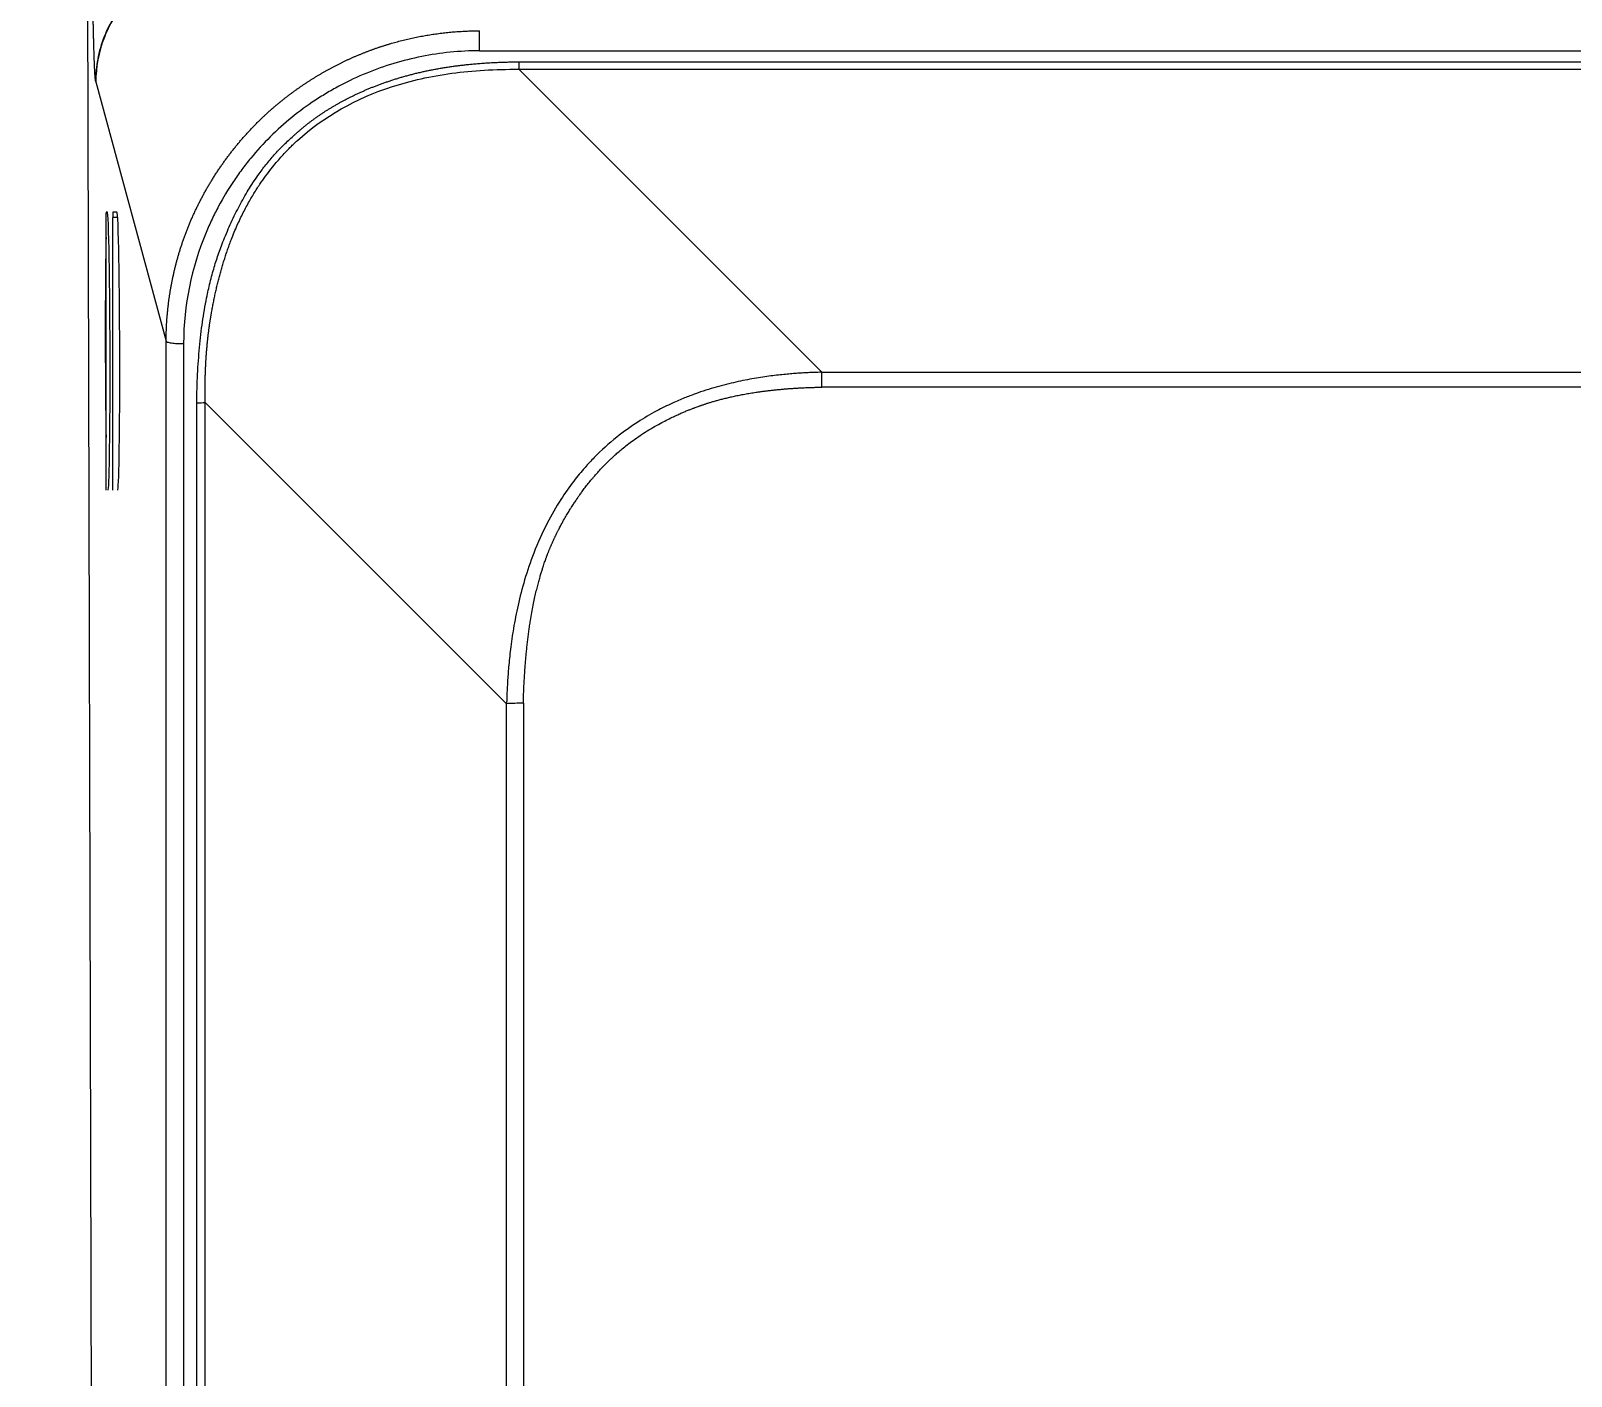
# Model space of a CAD drawing. Header units: millimetres. Extents: x 17284 to 19660, y -6011 to -2651.
# Drawn here: x 17738.91 to 17783.17, y -4843.4 to -4804.72 of the extents above; entities that cross this region are included whole.
import ezdxf

# ---------------------------------------------------------------- set-up
doc = ezdxf.new("R2010")
doc.units = ezdxf.units.MM
doc.layers.add('DIM', color=3, linetype='Continuous', lineweight=13)
doc.styles.get("Standard").update_dxf_attribs({"font": 'arial.ttf'})
doc.dimstyles.get("Standard").update_dxf_attribs({"dimtxt": 0.18, "dimasz": 0.18, "dimexe": 0.18, "dimexo": 0.0625, "dimgap": 0.09, "dimtad": 0, "dimtih": 1, "dimtoh": 1, "dimdec": 1, "dimdsep": 46, "dimtxsty": 'Standard', "dimcen": 0.09, "dimadec": 0, "dimazin": 0, "dimtfac": 1, "dimtdec": 1, "dimtofl": 0, "dimtmove": 0, "dimatfit": 3, "dimfxl": 1, "dimtolj": 1, "dimtzin": 0, "dimarcsym": 0})

# ---------------------------------------------------------------- blocks, each defined once
blk = doc.blocks.new('*D62')
at = {"layer": 'Defpoints', "color": 0, "transparency": 16777216}
for p in [(17804.757, -4791.73), (17689.316, -4934.73), (17804.757, -4934.73)]:
    blk.add_point(p, dxfattribs=at)
at = {"layer": 'DIM', "color": 0, "lineweight": -2, "transparency": 16777216}
for p, q in [((17804.695, -4791.73), (17689.136, -4791.73)), ((17689.316, -4809.73), (17689.316, -4849.034)), ((17689.316, -4916.73), (17689.316, -4877.427)), ((17804.695, -4934.73), (17689.136, -4934.73))]:
    blk.add_line(p, q, dxfattribs=at)
at = {"layer": 'DIM', "color": 0, "transparency": 16777216}
for points in [[(17686.316, -4809.73), (17692.316, -4809.73), (17689.316, -4791.73)], [(17686.316, -4916.73), (17692.316, -4916.73), (17689.316, -4934.73)]]:
    blk.add_solid(points, dxfattribs=at)
at = {"layer": 'DIM', "color": 0, "transparency": 16777216, "insert": (17689.316, -4863.23), "char_height": 18, "attachment_point": 5}
blk.add_mtext('\\A1;143', dxfattribs=at)
blk = doc.blocks.new('*D66')
at = {"layer": 'Defpoints', "color": 0, "transparency": 16777216}
for p in [(17751.807, -4766.149), (17623.242, -4944.73), (17765.841, -4944.73)]:
    blk.add_point(p, dxfattribs=at)
at = {"layer": 'DIM', "color": 0, "lineweight": -2, "transparency": 16777216}
for p, q in [((17751.745, -4766.149), (17623.062, -4766.149)), ((17623.242, -4784.149), (17623.242, -4841.249)), ((17623.242, -4926.73), (17623.242, -4869.63)), ((17765.779, -4944.73), (17623.062, -4944.73))]:
    blk.add_line(p, q, dxfattribs=at)
at = {"layer": 'DIM', "color": 0, "transparency": 16777216}
for points in [[(17620.242, -4784.149), (17626.242, -4784.149), (17623.242, -4766.149)], [(17620.242, -4926.73), (17626.242, -4926.73), (17623.242, -4944.73)]]:
    blk.add_solid(points, dxfattribs=at)
at = {"layer": 'DIM', "color": 0, "transparency": 16777216, "insert": (17623.242, -4855.44), "char_height": 18, "attachment_point": 5}
blk.add_mtext('\\A1;178.5', dxfattribs=at)

msp = doc.modelspace()

# ---------------------------------------------------------------- linework, layer by layer
at = {"linetype": 'Continuous', "lineweight": 18}
for p, q in [((17740.521, -4795.764), (17740.842, -4923.222)), ((17741.071, -4809.93), (17741.071, -4809.963)), ((17741.109, -4809.93), (17741.071, -4809.93)), ((17741.071, -4817.93), (17741.071, -4809.963)), ((17741.269, -4809.93), (17741.269, -4810.086)), ((17741.385, -4809.93), (17741.269, -4809.93)), ((17741.269, -4817.93), (17741.269, -4810.086)), ((17742.799, -4908.66), (17742.799, -4813.643))]:
    msp.add_line(p, q, dxfattribs=at)
at = {"linetype": 'Continuous', "lineweight": 13}
for p, q in [((17751.8, -4805.293), (18243.815, -4805.293)), ((17752.932, -4805.613), (17752.932, -4805.828)), ((17752.932, -4805.613), (18242.683, -4805.613)), ((17752.932, -4805.828), (18242.683, -4805.828)), ((17752.932, -4805.828), (17761.64, -4814.536)), ((17740.779, -4806.19), (17742.799, -4813.643)), ((17741.118, -4809.963), (17741.071, -4809.963)), ((17741.405, -4810.086), (17741.269, -4810.086)), ((17743.299, -4813.714), (17743.299, -4908.761)), ((17761.64, -4814.966), (17761.64, -4814.536)), ((17761.64, -4814.536), (18233.975, -4814.536)), ((18233.975, -4814.966), (17761.64, -4814.966)), ((17743.679, -4906.251), (17743.679, -4815.414)), ((17743.92, -4906.242), (17743.92, -4815.405)), ((17752.582, -4824.067), (17743.92, -4815.405)), ((17752.582, -4906.326), (17752.582, -4824.067))]:
    msp.add_line(p, q, dxfattribs=at)
at = {"linetype": 'Continuous', "lineweight": 18}
for centre, start_param, end_param in [((17741.119, -4813.93), 4.567302, 6.283142), ((17741.396, -4813.93), 4.567302, 6.283142), ((17741.119, -4813.93), 0.611649, 1.425709), ((17741.119, -4813.93), 1.425709, 2.239786), ((17741.119, -4813.93), 3.141701, 4.567302), ((17741.396, -4813.93), 3.141701, 4.567302)]:
    msp.add_ellipse(centre, major_axis=(-0.01, 4), ratio=0.017272, start_param=start_param, end_param=end_param, dxfattribs=at)
at = {"linetype": 'Continuous', "lineweight": 13}
for centre, major_axis in [((17743.679, -4815.341), (-0.5, 0)), ((17753.064, -4824.194), (1, 0))]:
    msp.add_ellipse(centre, major_axis=major_axis, ratio=0.144536, start_param=1.570796, end_param=2.073426, dxfattribs=at)
for points, degree, knots in [([(17740.773, -4806.161), (17740.764, -4806.129), (17740.753, -4805.96), (17740.742, -4805.783), (17740.731, -4805.476), (17740.721, -4805.167), (17740.711, -4804.744), (17740.701, -4804.324), (17740.684, -4803.301), (17740.678, -4802.688), (17740.671, -4802.11), (17740.667, -4801.488), (17740.663, -4800.877), (17740.661, -4800.259), (17740.659, -4799.661), (17740.659, -4799.184)], 2, [0, 0, 0, 0.125, 0.125, 0.25, 0.25, 0.375, 0.375, 0.5, 0.625, 0.625, 0.75, 0.75, 0.875, 0.875, 1, 1, 1]), ([(17744.283, -4802.677), (17743.871, -4802.677), (17742.979, -4802.828), (17741.73, -4803.635), (17740.927, -4804.885), (17740.779, -4805.777), (17740.779, -4806.19)], 3, [0, 0, 0, 0, 0.249999, 0.500001, 0.750003, 1, 1, 1, 1]), ([(17742.799, -4813.643), (17742.799, -4813.628), (17742.799, -4813.596), (17742.799, -4813.548), (17742.8, -4813.5), (17742.801, -4813.452), (17742.802, -4813.404), (17742.804, -4813.356), (17742.805, -4813.308), (17742.807, -4813.26), (17742.81, -4813.211), (17742.812, -4813.163), (17742.815, -4813.114), (17742.818, -4813.065), (17742.821, -4813.016), (17742.825, -4812.968), (17742.829, -4812.919), (17742.833, -4812.87), (17742.838, -4812.82), (17742.843, -4812.771), (17742.848, -4812.722), (17742.853, -4812.673), (17742.859, -4812.623), (17742.865, -4812.574), (17742.871, -4812.524), (17742.877, -4812.474), (17742.884, -4812.425), (17742.891, -4812.375), (17742.899, -4812.325), (17742.906, -4812.275), (17742.914, -4812.225), (17742.923, -4812.175), (17742.931, -4812.126), (17742.94, -4812.075), (17742.949, -4812.025), (17742.959, -4811.975), (17742.968, -4811.925), (17742.979, -4811.875), (17742.989, -4811.825), (17743, -4811.775), (17743.011, -4811.724), (17743.022, -4811.674), (17743.034, -4811.624), (17743.046, -4811.574), (17743.058, -4811.523), (17743.07, -4811.473), (17743.083, -4811.423), (17743.097, -4811.372), (17743.11, -4811.322), (17743.124, -4811.272), (17743.138, -4811.221), (17743.153, -4811.171), (17743.167, -4811.121), (17743.182, -4811.071), (17743.198, -4811.02), (17743.214, -4810.97), (17743.23, -4810.92), (17743.246, -4810.87), (17743.263, -4810.819), (17743.28, -4810.769), (17743.298, -4810.719), (17743.315, -4810.669), (17743.333, -4810.619), (17743.352, -4810.569), (17743.371, -4810.519), (17743.39, -4810.469), (17743.409, -4810.419), (17743.429, -4810.369), (17743.449, -4810.319), (17743.47, -4810.27), (17743.49, -4810.22), (17743.512, -4810.17), (17743.533, -4810.121), (17743.555, -4810.071), (17743.577, -4810.022), (17743.6, -4809.973), (17743.622, -4809.923), (17743.646, -4809.874), (17743.669, -4809.825), (17743.693, -4809.776), (17743.717, -4809.727), (17743.741, -4809.678), (17743.766, -4809.629), (17743.791, -4809.581), (17743.817, -4809.532), (17743.843, -4809.484), (17743.869, -4809.435), (17743.895, -4809.387), (17743.922, -4809.339), (17743.949, -4809.291), (17743.976, -4809.243), (17744.004, -4809.195), (17744.032, -4809.147), (17744.06, -4809.1), (17744.089, -4809.053), (17744.118, -4809.005), (17744.147, -4808.958), (17744.177, -4808.911), (17744.206, -4808.864), (17744.237, -4808.818), (17744.267, -4808.771), (17744.298, -4808.725), (17744.329, -4808.679), (17744.36, -4808.633), (17744.392, -4808.587), (17744.424, -4808.541), (17744.456, -4808.495), (17744.489, -4808.45), (17744.521, -4808.405), (17744.555, -4808.36), (17744.588, -4808.315), (17744.622, -4808.27), (17744.656, -4808.226), (17744.69, -4808.182), (17744.725, -4808.138), (17744.76, -4808.094), (17744.795, -4808.05), (17744.83, -4808.007), (17744.866, -4807.963), (17744.902, -4807.92), (17744.938, -4807.877), (17744.975, -4807.835), (17745.012, -4807.792), (17745.049, -4807.75), (17745.086, -4807.708), (17745.124, -4807.667), (17745.162, -4807.625), (17745.2, -4807.584), (17745.239, -4807.543), (17745.277, -4807.502), (17745.317, -4807.462), (17745.356, -4807.421), (17745.395, -4807.381), (17745.439, -4807.337), (17745.488, -4807.29), (17745.542, -4807.238), (17745.596, -4807.187), (17745.651, -4807.135), (17745.706, -4807.084), (17745.762, -4807.034), (17745.819, -4806.983), (17745.877, -4806.933), (17745.935, -4806.884), (17745.994, -4806.834), (17746.053, -4806.785), (17746.113, -4806.736), (17746.174, -4806.687), (17746.235, -4806.639), (17746.297, -4806.591), (17746.36, -4806.544), (17746.423, -4806.497), (17746.487, -4806.45), (17746.552, -4806.404), (17746.617, -4806.358), (17746.683, -4806.312), (17746.749, -4806.267), (17746.816, -4806.223), (17746.884, -4806.178), (17746.952, -4806.135), (17747.021, -4806.091), (17747.09, -4806.048), (17747.16, -4806.006), (17747.231, -4805.964), (17747.302, -4805.923), (17747.373, -4805.882), (17747.446, -4805.842), (17747.518, -4805.802), (17747.592, -4805.763), (17747.665, -4805.725), (17747.74, -4805.687), (17747.814, -4805.649), (17747.89, -4805.612), (17747.965, -4805.576), (17748.042, -4805.541), (17748.118, -4805.506), (17748.196, -4805.472), (17748.273, -4805.438), (17748.351, -4805.405), (17748.43, -4805.373), (17748.509, -4805.342), (17748.588, -4805.311), (17748.668, -4805.281), (17748.748, -4805.252), (17748.828, -4805.223), (17748.909, -4805.196), (17748.991, -4805.168), (17749.072, -4805.142), (17749.154, -4805.117), (17749.237, -4805.092), (17749.319, -4805.068), (17749.402, -4805.045), (17749.485, -4805.022), (17749.569, -4805.001), (17749.653, -4804.98), (17749.737, -4804.96), (17749.821, -4804.94), (17749.906, -4804.922), (17749.99, -4804.904), (17750.075, -4804.887), (17750.161, -4804.871), (17750.246, -4804.856), (17750.332, -4804.841), (17750.417, -4804.828), (17750.503, -4804.815), (17750.589, -4804.803), (17750.676, -4804.791), (17750.762, -4804.781), (17750.848, -4804.771), (17750.935, -4804.762), (17751.021, -4804.754), (17751.108, -4804.747), (17751.194, -4804.741), (17751.281, -4804.736), (17751.367, -4804.731), (17751.454, -4804.727), (17751.54, -4804.724), (17751.627, -4804.722), (17751.713, -4804.721), (17751.771, -4804.721), (17751.8, -4804.72)], 3, [0, 0, 0, 0, 0.003398, 0.006804, 0.010219, 0.013642, 0.017073, 0.020512, 0.023959, 0.027414, 0.030876, 0.034347, 0.037825, 0.041311, 0.044804, 0.048305, 0.051813, 0.055329, 0.058851, 0.062381, 0.065919, 0.069463, 0.073014, 0.076572, 0.080137, 0.083709, 0.087288, 0.090873, 0.094465, 0.098064, 0.101669, 0.105281, 0.108899, 0.112524, 0.116155, 0.119792, 0.123435, 0.127085, 0.130741, 0.134403, 0.138071, 0.141745, 0.145426, 0.149112, 0.152804, 0.156502, 0.160206, 0.163916, 0.167631, 0.171353, 0.17508, 0.178813, 0.182551, 0.186296, 0.190046, 0.193801, 0.197563, 0.20133, 0.205103, 0.208881, 0.212665, 0.216454, 0.220249, 0.22405, 0.227857, 0.231668, 0.235486, 0.239309, 0.243138, 0.246973, 0.250812, 0.254658, 0.258508, 0.262364, 0.266224, 0.27009, 0.273961, 0.277836, 0.281716, 0.285601, 0.28949, 0.293384, 0.297282, 0.301185, 0.305091, 0.309002, 0.312916, 0.316835, 0.320757, 0.324683, 0.328613, 0.332546, 0.336482, 0.340422, 0.344366, 0.348312, 0.352261, 0.356214, 0.360169, 0.364127, 0.368088, 0.372051, 0.376017, 0.379985, 0.383956, 0.387929, 0.391905, 0.395882, 0.399861, 0.403843, 0.407826, 0.411811, 0.415798, 0.419786, 0.423776, 0.427768, 0.431761, 0.435755, 0.439751, 0.443748, 0.447746, 0.451745, 0.455745, 0.459746, 0.463748, 0.467751, 0.471754, 0.475758, 0.479763, 0.483769, 0.487775, 0.491781, 0.495788, 0.499796, 0.505066, 0.510358, 0.515672, 0.521008, 0.526365, 0.531744, 0.537143, 0.542564, 0.548006, 0.553469, 0.558952, 0.564455, 0.569979, 0.575523, 0.581086, 0.586669, 0.592271, 0.597892, 0.603532, 0.609191, 0.614868, 0.620562, 0.626275, 0.632004, 0.637751, 0.643514, 0.649294, 0.65509, 0.660901, 0.666728, 0.67257, 0.678426, 0.684296, 0.69018, 0.696078, 0.701988, 0.707911, 0.713846, 0.719792, 0.72575, 0.731718, 0.737697, 0.743685, 0.749683, 0.75569, 0.761704, 0.767727, 0.773758, 0.779797, 0.785843, 0.791896, 0.797957, 0.804025, 0.810099, 0.81618, 0.822268, 0.828362, 0.834461, 0.840566, 0.846677, 0.852792, 0.858913, 0.865037, 0.871166, 0.877298, 0.883433, 0.889572, 0.895713, 0.901855, 0.908, 0.914145, 0.920291, 0.926438, 0.932583, 0.938728, 0.944872, 0.951013, 0.957152, 0.963288, 0.96942, 0.975547, 0.98167, 0.987787, 0.993897, 1, 1, 1, 1]), ([(17751.8, -4805.293), (17751.8, -4805.231), (17751.8, -4805.161), (17751.8, -4805.023), (17751.8, -4804.954), (17751.8, -4804.839), (17751.8, -4804.794), (17751.8, -4804.735), (17751.8, -4804.722), (17751.8, -4804.72)], 3, [0, 0, 0, 0, 0.25, 0.25, 0.5, 0.5, 0.75, 0.75, 1, 1, 1, 1]), ([(17742.799, -4813.643), (17742.8, -4813.652), (17742.811, -4813.661), (17742.861, -4813.678), (17742.9, -4813.687), (17742.997, -4813.701), (17743.056, -4813.706), (17743.177, -4813.713), (17743.24, -4813.714), (17743.299, -4813.714)], 3, [0, 0, 0, 0, 0.25, 0.25, 0.5, 0.5, 0.75, 0.75, 1, 1, 1, 1])]:
    msp.add_open_spline(points, degree=degree, knots=knots, dxfattribs=at)
at = {"linetype": 'Continuous', "lineweight": 18}
for points, degree, knots in [([(17744.267, -4802.669), (17744.062, -4802.67), (17743.636, -4802.709), (17742.979, -4802.896), (17742.345, -4803.223), (17741.779, -4803.683), (17741.321, -4804.248), (17740.995, -4804.88), (17740.81, -4805.534), (17740.773, -4805.957), (17740.773, -4806.161)], 3, [0, 0, 0, 0, 0.124945, 0.250048, 0.375152, 0.500255, 0.625358, 0.750462, 0.875565, 1, 1, 1, 1]), ([(17751.8, -4805.293), (17751.234, -4805.297), (17750.405, -4805.38), (17749.605, -4805.581), (17749.078, -4805.74), (17748.82, -4805.832), (17748.302, -4806.044), (17747.923, -4806.221), (17747.559, -4806.425), (17747.32, -4806.566), (17747.204, -4806.639), (17746.615, -4807.026), (17746.182, -4807.377), (17745.593, -4807.962), (17745.313, -4808.269), (17745.056, -4808.598), (17744.889, -4808.822), (17744.807, -4808.939), (17744.577, -4809.284), (17744.363, -4809.639), (17744.176, -4810.01), (17744.057, -4810.26), (17744, -4810.388), (17743.523, -4811.532), (17743.307, -4812.598), (17743.299, -4813.714)], 3, [0, 0, 0, 0, 0.125, 0.1875, 0.1875, 0.25, 0.25, 0.3125, 0.34375, 0.34375, 0.375, 0.375, 0.5, 0.5, 0.5625, 0.59375, 0.59375, 0.625, 0.625, 0.6875, 0.71875, 0.71875, 0.75, 0.75, 1, 1, 1, 1]), ([(17746.453, -4807.747), (17746.985, -4807.25), (17747.663, -4806.857), (17748.35, -4806.46), (17749.15, -4806.185), (17749.977, -4805.9), (17750.907, -4805.76), (17751.84, -4805.62), (17752.932, -4805.613)], 2, [0, 0, 0, 0.25, 0.25, 0.5, 0.5, 0.75, 0.75, 1, 1, 1]), ([(17746.572, -4807.872), (17747.33, -4807.185), (17748.242, -4806.666), (17749.836, -4806.151), (17750.404, -4806.024), (17751.613, -4805.858), (17752.255, -4805.82), (17752.932, -4805.828)], 3, [0, 0, 0, 0, 0.5, 0.5, 0.75, 0.75, 1, 1, 1, 1]), ([(17743.679, -4815.414), (17743.705, -4812.738), (17744.364, -4810.965), (17745.137, -4808.887), (17746.453, -4807.747)], 2, [0, 0, 0, 0.5, 0.5, 1, 1, 1]), ([(17743.92, -4815.405), (17743.92, -4815.384), (17743.919, -4815.342), (17743.918, -4815.279), (17743.917, -4815.217), (17743.917, -4815.156), (17743.917, -4815.095), (17743.917, -4815.035), (17743.917, -4814.976), (17743.918, -4814.917), (17743.919, -4814.859), (17743.92, -4814.801), (17743.921, -4814.744), (17743.922, -4814.687), (17743.924, -4814.631), (17743.926, -4814.575), (17743.928, -4814.52), (17743.93, -4814.466), (17743.932, -4814.412), (17743.935, -4814.359), (17743.937, -4814.306), (17743.94, -4814.254), (17743.943, -4814.202), (17743.946, -4814.151), (17743.95, -4814.1), (17743.953, -4814.05), (17743.957, -4814.001), (17743.961, -4813.952), (17743.965, -4813.903), (17743.969, -4813.855), (17743.973, -4813.808), (17743.977, -4813.761), (17743.982, -4813.715), (17743.986, -4813.669), (17743.991, -4813.623), (17743.996, -4813.578), (17744.001, -4813.534), (17744.006, -4813.49), (17744.011, -4813.446), (17744.016, -4813.403), (17744.021, -4813.361), (17744.027, -4813.319), (17744.032, -4813.277), (17744.038, -4813.236), (17744.044, -4813.196), (17744.049, -4813.156), (17744.055, -4813.116), (17744.061, -4813.077), (17744.067, -4813.038), (17744.073, -4813), (17744.079, -4812.962), (17744.086, -4812.925), (17744.092, -4812.888), (17744.098, -4812.852), (17744.111, -4812.78), (17744.13, -4812.672), (17744.158, -4812.53), (17744.187, -4812.387), (17744.218, -4812.245), (17744.25, -4812.103), (17744.285, -4811.962), (17744.32, -4811.821), (17744.358, -4811.681), (17744.397, -4811.541), (17744.438, -4811.401), (17744.482, -4811.263), (17744.527, -4811.124), (17744.574, -4810.987), (17744.623, -4810.85), (17744.708, -4810.623), (17744.834, -4810.319), (17745.007, -4809.954), (17745.183, -4809.627), (17745.357, -4809.336), (17745.527, -4809.076), (17745.691, -4808.847), (17745.847, -4808.646), (17745.993, -4808.471), (17746.126, -4808.32), (17746.246, -4808.192), (17746.351, -4808.084), (17746.44, -4807.997), (17746.512, -4807.928), (17746.554, -4807.889), (17746.572, -4807.872)], 3, [0, 0, 0, 0, 0.007686, 0.015298, 0.022837, 0.030303, 0.037697, 0.045018, 0.052269, 0.059448, 0.066557, 0.073596, 0.080566, 0.087467, 0.0943, 0.101064, 0.107761, 0.114392, 0.120955, 0.127453, 0.133885, 0.140252, 0.146554, 0.152792, 0.158967, 0.165077, 0.171125, 0.177111, 0.183034, 0.188896, 0.194696, 0.200436, 0.206115, 0.211734, 0.217294, 0.222794, 0.228236, 0.233618, 0.238943, 0.24421, 0.24942, 0.254573, 0.259669, 0.264708, 0.269692, 0.27462, 0.279493, 0.284311, 0.289075, 0.293784, 0.298439, 0.30304, 0.307588, 0.312084, 0.316526, 0.334204, 0.351886, 0.36957, 0.387255, 0.404939, 0.422623, 0.440304, 0.457983, 0.475659, 0.493331, 0.511, 0.528666, 0.546329, 0.56399, 0.58165, 0.634912, 0.683879, 0.728831, 0.770001, 0.807579, 0.841717, 0.872531, 0.900109, 0.924514, 0.94579, 0.963964, 0.979052, 0.991063, 1, 1, 1, 1]), ([(17761.64, -4814.536), (17761.616, -4814.536), (17761.563, -4814.538), (17761.475, -4814.54), (17761.37, -4814.544), (17761.247, -4814.549), (17761.107, -4814.557), (17760.95, -4814.567), (17760.778, -4814.58), (17760.59, -4814.596), (17760.386, -4814.617), (17760.169, -4814.644), (17759.938, -4814.676), (17759.693, -4814.716), (17759.437, -4814.763), (17759.169, -4814.82), (17758.891, -4814.886), (17758.603, -4814.963), (17758.307, -4815.053), (17758.003, -4815.156), (17757.682, -4815.279), (17757.309, -4815.439), (17756.857, -4815.663), (17756.315, -4815.981), (17755.705, -4816.419), (17755.207, -4816.868), (17754.806, -4817.299), (17754.479, -4817.695), (17754.107, -4818.225), (17753.712, -4818.912), (17753.366, -4819.689), (17753.096, -4820.483), (17752.908, -4821.21), (17752.778, -4821.877), (17752.693, -4822.471), (17752.64, -4822.981), (17752.609, -4823.398), (17752.593, -4823.715), (17752.586, -4823.927), (17752.583, -4824.032), (17752.582, -4824.067)], 3, [0, 0, 0, 0, 0.004711, 0.010618, 0.017706, 0.025957, 0.035348, 0.045855, 0.057452, 0.070109, 0.083797, 0.098483, 0.114133, 0.130715, 0.148195, 0.166539, 0.185715, 0.205694, 0.22645, 0.247959, 0.270203, 0.295599, 0.329544, 0.371743, 0.422066, 0.480717, 0.506597, 0.541038, 0.584408, 0.637395, 0.701124, 0.756269, 0.807116, 0.853159, 0.893845, 0.928628, 0.957012, 0.978571, 0.992975, 1, 1, 1, 1]), ([(17753.064, -4824.049), (17753.065, -4824.023), (17753.066, -4823.971), (17753.068, -4823.893), (17753.071, -4823.814), (17753.074, -4823.736), (17753.077, -4823.658), (17753.08, -4823.58), (17753.084, -4823.502), (17753.088, -4823.425), (17753.092, -4823.347), (17753.097, -4823.27), (17753.101, -4823.192), (17753.107, -4823.115), (17753.112, -4823.038), (17753.118, -4822.961), (17753.124, -4822.884), (17753.13, -4822.808), (17753.137, -4822.731), (17753.144, -4822.655), (17753.151, -4822.578), (17753.159, -4822.502), (17753.167, -4822.426), (17753.175, -4822.35), (17753.184, -4822.275), (17753.193, -4822.199), (17753.202, -4822.124), (17753.212, -4822.048), (17753.222, -4821.973), (17753.233, -4821.898), (17753.243, -4821.824), (17753.255, -4821.749), (17753.274, -4821.623), (17753.303, -4821.451), (17753.343, -4821.24), (17753.384, -4821.046), (17753.425, -4820.868), (17753.465, -4820.705), (17753.504, -4820.558), (17753.541, -4820.425), (17753.576, -4820.306), (17753.608, -4820.202), (17753.638, -4820.11), (17753.663, -4820.032), (17753.686, -4819.967), (17753.704, -4819.915), (17753.718, -4819.875), (17753.728, -4819.847), (17753.737, -4819.824), (17753.745, -4819.802), (17753.756, -4819.775), (17753.766, -4819.749), (17753.776, -4819.722), (17753.787, -4819.695), (17753.798, -4819.667), (17753.809, -4819.64), (17753.821, -4819.612), (17753.832, -4819.585), (17753.844, -4819.557), (17753.856, -4819.529), (17753.868, -4819.5), (17753.881, -4819.472), (17753.893, -4819.443), (17753.906, -4819.414), (17753.919, -4819.385), (17753.933, -4819.356), (17753.946, -4819.327), (17753.96, -4819.297), (17753.974, -4819.267), (17753.988, -4819.238), (17754.003, -4819.208), (17754.017, -4819.177), (17754.032, -4819.147), (17754.048, -4819.117), (17754.063, -4819.086), (17754.105, -4819.004), (17754.171, -4818.879), (17754.26, -4818.722), (17754.338, -4818.59), (17754.405, -4818.481), (17754.459, -4818.396), (17754.5, -4818.333), (17754.535, -4818.28), (17754.572, -4818.225), (17754.618, -4818.157), (17754.674, -4818.076), (17754.74, -4817.982), (17754.818, -4817.877), (17754.908, -4817.761), (17754.983, -4817.668), (17755.047, -4817.591), (17755.103, -4817.525), (17755.182, -4817.434), (17755.287, -4817.318), (17755.419, -4817.179), (17755.545, -4817.056), (17755.659, -4816.949), (17755.759, -4816.86), (17755.877, -4816.758), (17756.017, -4816.645), (17756.179, -4816.522), (17756.364, -4816.39), (17756.636, -4816.211), (17756.964, -4816.02), (17757.269, -4815.864), (17757.467, -4815.771), (17757.585, -4815.718), (17757.694, -4815.671), (17757.792, -4815.631), (17757.88, -4815.596), (17757.958, -4815.566), (17758.024, -4815.541), (17758.08, -4815.521), (17758.124, -4815.505), (17758.157, -4815.493), (17758.178, -4815.486), (17758.2, -4815.478), (17758.228, -4815.468), (17758.267, -4815.456), (17758.306, -4815.443), (17758.348, -4815.429), (17758.392, -4815.416), (17758.437, -4815.402), (17758.484, -4815.388), (17758.533, -4815.373), (17758.584, -4815.359), (17758.637, -4815.344), (17758.691, -4815.329), (17758.748, -4815.314), (17758.806, -4815.299), (17758.867, -4815.284), (17758.929, -4815.269), (17758.993, -4815.254), (17759.06, -4815.239), (17759.128, -4815.224), (17759.199, -4815.209), (17759.272, -4815.194), (17759.347, -4815.179), (17759.424, -4815.165), (17759.503, -4815.151), (17759.585, -4815.137), (17759.668, -4815.124), (17759.761, -4815.11), (17759.862, -4815.095), (17759.972, -4815.081), (17760.083, -4815.067), (17760.195, -4815.054), (17760.308, -4815.042), (17760.423, -4815.03), (17760.538, -4815.02), (17760.656, -4815.01), (17760.774, -4815.001), (17760.894, -4814.993), (17761.015, -4814.987), (17761.137, -4814.98), (17761.261, -4814.975), (17761.386, -4814.971), (17761.512, -4814.968), (17761.597, -4814.966), (17761.64, -4814.966)], 3, [0, 0, 0, 0, 0.00554, 0.011074, 0.016601, 0.022121, 0.027634, 0.033141, 0.03864, 0.044132, 0.049617, 0.055095, 0.060566, 0.06603, 0.071486, 0.076935, 0.082377, 0.087811, 0.093238, 0.098657, 0.104069, 0.109474, 0.11487, 0.120259, 0.125641, 0.131014, 0.13638, 0.141739, 0.147089, 0.152432, 0.157767, 0.163094, 0.168414, 0.184768, 0.199928, 0.213936, 0.226827, 0.238633, 0.249383, 0.259103, 0.267815, 0.275539, 0.282292, 0.288087, 0.292938, 0.296855, 0.299844, 0.301912, 0.303063, 0.30504, 0.307036, 0.309049, 0.311081, 0.313132, 0.3152, 0.317286, 0.31939, 0.321512, 0.323652, 0.32581, 0.327985, 0.330178, 0.332388, 0.334616, 0.336861, 0.339123, 0.341403, 0.3437, 0.346013, 0.348344, 0.350692, 0.353056, 0.355438, 0.357836, 0.36025, 0.362682, 0.37734, 0.390049, 0.400858, 0.409805, 0.416921, 0.422226, 0.425709, 0.430351, 0.436144, 0.443081, 0.451152, 0.460348, 0.470661, 0.482083, 0.485671, 0.491736, 0.500268, 0.511259, 0.524704, 0.540602, 0.548339, 0.55769, 0.568661, 0.581262, 0.595507, 0.611421, 0.629039, 0.664012, 0.691138, 0.700978, 0.710034, 0.718296, 0.725752, 0.732392, 0.738206, 0.743186, 0.747322, 0.750608, 0.753038, 0.754609, 0.755317, 0.758012, 0.760828, 0.763768, 0.766832, 0.77002, 0.773334, 0.776774, 0.780341, 0.784037, 0.787862, 0.791817, 0.795904, 0.800124, 0.804478, 0.808967, 0.813593, 0.818357, 0.823262, 0.828307, 0.833496, 0.838829, 0.844309, 0.849937, 0.855716, 0.861647, 0.867733, 0.875382, 0.883107, 0.89091, 0.898792, 0.906753, 0.914796, 0.922922, 0.931131, 0.939426, 0.947808, 0.956278, 0.964837, 0.973488, 0.982231, 0.991068, 1, 1, 1, 1])]:
    msp.add_open_spline(points, degree=degree, knots=knots, dxfattribs=at)
msp.add_open_spline([(17740.779, -4806.19), (17740.777, -4806.181), (17740.775, -4806.172), (17740.773, -4806.161)], degree=3, dxfattribs=at)
at = {"linetype": 'Continuous', "lineweight": 13}
msp.add_open_spline([(17753.064, -4824.049), (17753.064, -4851.469), (17753.064, -4878.888), (17753.064, -4906.308)], degree=3, dxfattribs=at)

# ---------------------------------------------------------------- dimensions: what is measured, and where the dimension line sits
at = {"layer": 'DIM', "color": 3}
dim = msp.add_linear_dim(base=(17623.242, -4944.73), p1=(17751.807, -4766.149), p2=(17765.841, -4944.73), angle=90, text='178.5', dimstyle='Standard', override={"dimtxt": 18, "dimasz": 18, "dimgap": 5}, dxfattribs=at)
dim.commit()
dim.dimension.update_dxf_attribs({"geometry": '*D66', "text_midpoint": (17623.242, -4855.44)})
dim = msp.add_linear_dim(base=(17689.316, -4934.73), p1=(17804.757, -4791.73), p2=(17804.757, -4934.73), angle=90, dimstyle='Standard', override={"dimtxt": 18, "dimasz": 18, "dimgap": 5}, dxfattribs=at)
dim.commit()
dim.dimension.update_dxf_attribs({"geometry": '*D62', "text_midpoint": (17689.316, -4863.23)})

doc.saveas('drawing.dxf')
